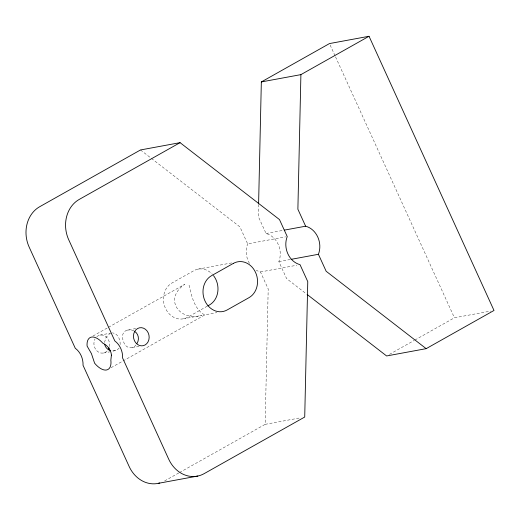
<?xml version="1.0" encoding="UTF-8"?>
<svg xmlns="http://www.w3.org/2000/svg" width="520" height="520" viewBox="0 0 520 520"><rect width="100%" height="100%" fill="white"/><g stroke="black" fill="none" stroke-linecap="round" stroke-linejoin="round"><path stroke-width="0.39" stroke-dasharray="2.6 1.95" d="M258.589 204.367L258.317 216.535L266.052 233.506A19.799 16.913 79.5 0 1 278.856 261.606L286.592 278.577L306.469 293.956M179.498 472.563L265.155 424.34L268.197 288.938L260.455 271.96A19.799 16.913 79.5 0 1 256.25 270.205M120.166 344.559C120.367 339.794 117.903 333.255 112.456 332.846M104.494 342.472L106.073 337.318L109.72 333.665M119.145 348.062L116.961 350.168L111.52 351.52M135.96 344.962C132.659 349.973 125.437 347.854 123.858 342.543C122.707 339.957 122.09 336.993 122.87 334.217C124.52 328.861 131.359 329.726 135.616 328.523M92.97 336.037L107.783 327.685M108.492 327.288L184.678 284.356C163.111 299.072 179.608 321.718 201.754 315.419L183.599 318.78M207.324 306.156L187.583 317.265A19.038 16.263 79.5 0 1 165.399 308.224A19.038 16.263 79.5 0 1 171.964 282.99L193.817 270.692A19.038 16.263 79.5 0 1 212.466 274.365M164.632 480.935L178.789 472.959M389.435 354.374L414.161 340.45M414.869 340.054L454.435 317.779L490.834 311.051M111.085 367.692L205.062 314.808L216.866 312.631M103.584 353.009L110.728 351.669M266.052 233.506L282.672 230.438M151.405 158.405L239.915 226.889L247.656 243.867L285.636 236.847M197.802 269.178L231.829 262.892M278.856 261.606L290.726 259.409M260.455 271.96L296.861 265.239M265.155 424.34L300.768 417.762M99.912 335.107L111.085 333.079M132.028 347.718L139.178 346.424M127.114 330.122L130.572 329.882L133.919 330.941M115.492 350.772L110.935 350.74M204.49 314.841C194.239 309.101 191.497 295.724 189.046 285.103M140.498 149.962L150.761 157.905M330.148 45.052L335.199 56.141M335.537 56.875L454.435 317.779M249.483 263.387A19.799 16.913 79.5 0 1 247.656 243.867M107.153 351A9.139 7.806 79.5 0 1 96.805 350.799A9.139 7.806 79.5 0 1 95.049 338.878M96.856 336.635A9.139 7.806 79.5 0 1 106.138 336.817A9.139 7.806 79.5 0 1 109.278 347.126"/><path stroke-width="0.78" d="M258.609 203.561L261.339 81.933L329.472 43.576L369.038 36.27L494 310.466L426.173 348.654L386.607 355.959L307.112 294.45M369.038 36.27L300.905 74.627L297.882 209.222L305.624 226.2A19.799 16.913 79.5 0 1 318.422 254.293L326.163 271.271L426.173 348.654M137.007 343.473C139.523 339.547 138.665 333.632 134.427 331.279M180.069 142.656L79.235 199.42A30.459 26.02 79.5 0 0 68.731 239.792L114.829 340.938A18.278 15.613 79.5 0 1 122.609 358.007L168.701 459.154A30.459 26.02 79.5 0 0 204.197 473.623L304.72 417.034L307.762 281.625L300.027 264.654A19.799 16.913 79.5 0 1 287.222 236.555L279.487 219.583L180.069 142.656L140.498 149.962L39.669 206.733A30.459 26.02 79.5 0 0 29.165 247.097L75.264 348.244A18.278 15.613 79.5 0 1 83.044 365.32L129.136 466.459A30.459 26.02 79.5 0 0 159.718 482.989M208.026 305.76L209.436 304.967A19.038 16.263 79.5 0 0 213.493 275.574M261.339 81.933L300.905 74.627M284.252 230.145L305.624 226.2M291.519 259.266L318.422 254.293M158.256 483.347L197.821 476.041M110.37 350.61C107.536 349.668 105.228 347.262 104.65 344.299M109.057 347.861A9.139 7.806 79.5 0 1 108.446 349.238M111.41 355.115L110.845 360.185A18.278 9.12 60.6 0 1 106.516 369.993A18.278 9.12 60.6 0 1 94.601 363.181L91.448 353.639L87.094 346.06A18.278 9.12 60.6 0 1 102.791 343.161C107.452 345.351 111.098 349.863 111.41 355.115M233.383 263.38L211.536 275.685A19.038 16.263 79.5 0 0 204.971 300.918A19.038 16.263 79.5 0 0 227.156 309.959L249.002 297.655A19.038 16.263 79.5 0 0 255.567 272.428A19.038 16.263 79.5 0 0 233.383 263.38M134.615 331.572A9.139 7.806 79.5 0 0 141.109 345.82A9.139 7.806 79.5 0 0 148.213 332.865A9.139 7.806 79.5 0 0 134.615 331.572"/></g></svg>
